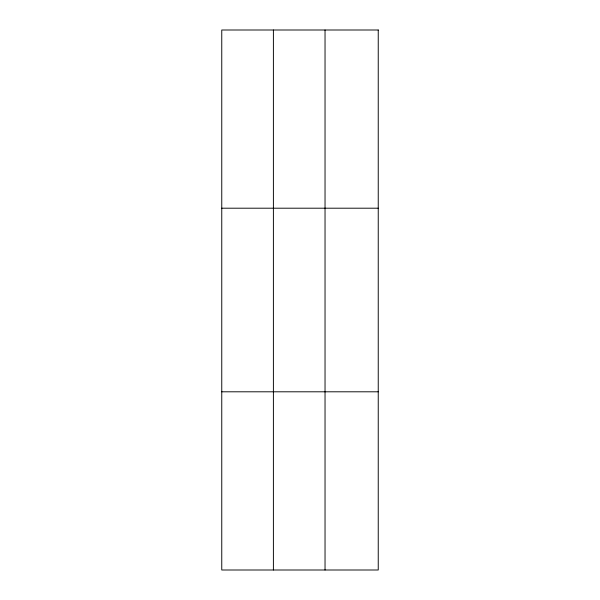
<?xml version="1.0" encoding="UTF-8"?>
<svg xmlns="http://www.w3.org/2000/svg" width="600" height="600" viewBox="0 0 600 600"><rect width="100%" height="100%" fill="white"/><g stroke="black" fill="none" stroke-linecap="round" stroke-linejoin="round"><path stroke-width="0.9" d="M273.397 570L273.397 30M325.035 570L325.035 30M221.76 208.2L378.24 208.2M221.76 391.8L378.24 391.8M378.24 30L378.24 570L221.76 570L221.76 30L378.24 30"/></g></svg>
